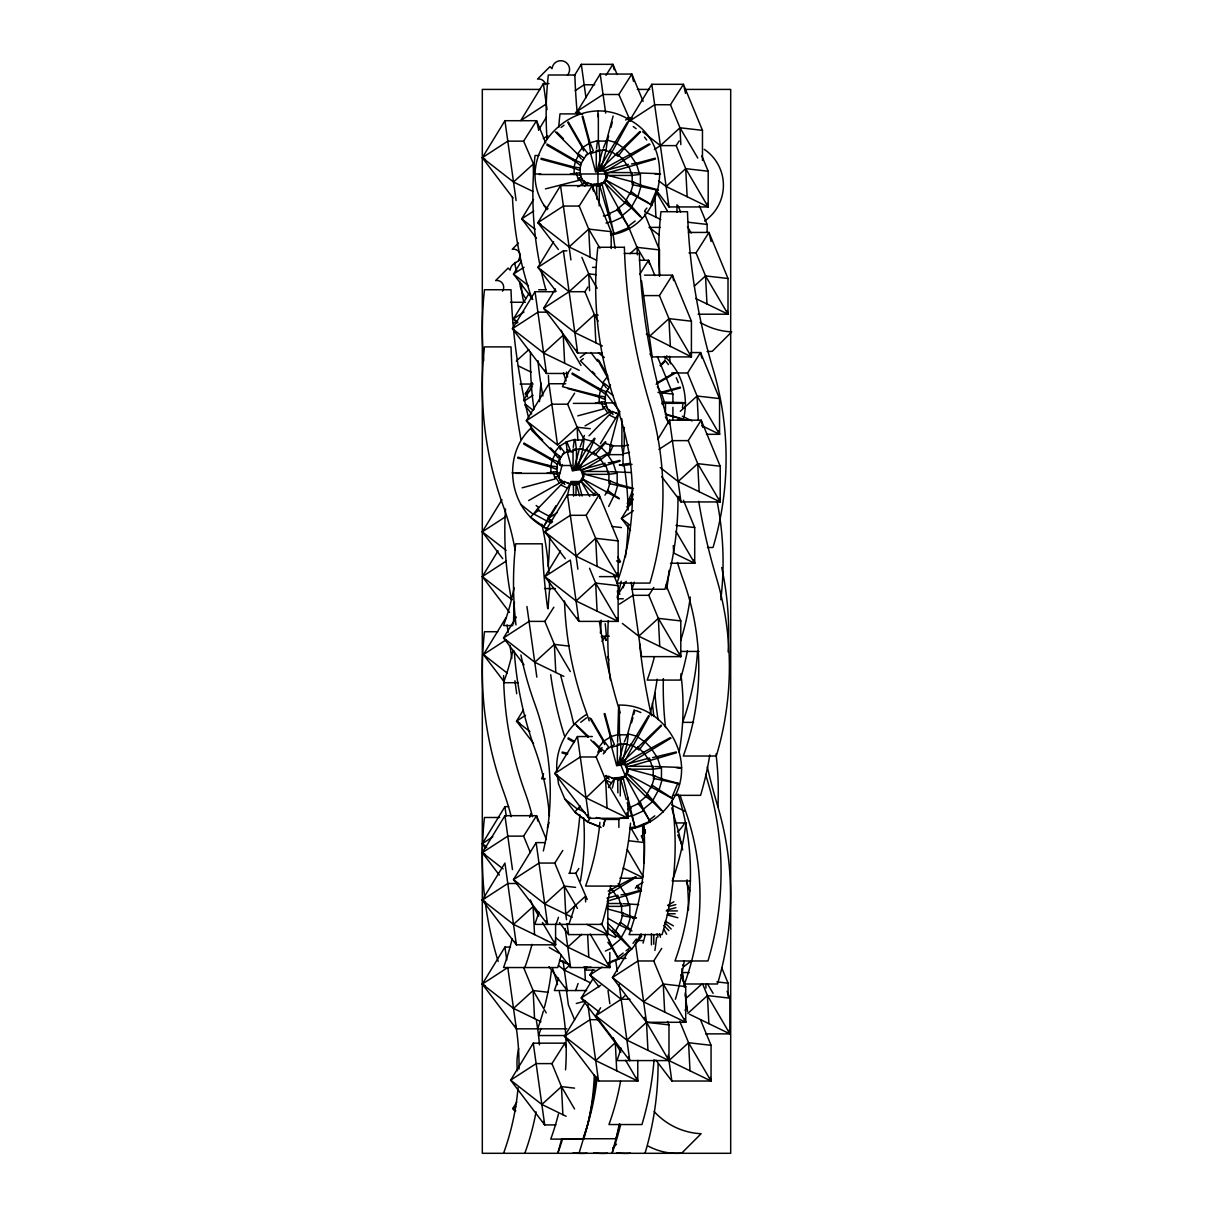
<?xml version="1.0" encoding="UTF-8"?>
<svg xmlns="http://www.w3.org/2000/svg" width="1214" height="1214" viewBox="0 0 1214 1214"><rect width="100%" height="100%" fill="white"/><g stroke="black" fill="none" stroke-linecap="round" stroke-linejoin="round"><path stroke-width="1.5" d="M669.384 423.959L669.536 420.181L701.176 420.181L720.206 466.237L720.206 501.943L680.993 501.943L661.676 476.586M547.059 209.612C507.376 157.896 574.025 85.633 629.277 119.761C678.201 145.149 665.242 226.866 610.566 234.939M546.77 528.5C509.319 511.655 500.881 456.798 530.457 428.603L542.704 440.121M596.514 148.457L597.485 141.082L607.273 141.082L608.639 135.953M592.66 189.081L593.783 184.088L599.382 183.739M599.185 205.91L599.382 184.088M606.059 150.293L596.271 150.293L596.271 170.643L600.611 170.643L606.059 150.293L607.273 141.082M573.281 447.359L574.252 439.984L584.04 439.984L582.826 449.195L577.378 469.545L573.038 469.545L573.038 449.195L582.826 449.195M567.09 496.708L570.55 482.99L576.134 482.641M575.937 495.585L576.134 482.99M618.852 413.018L610.247 445.902L609.094 454.643L623.086 454.643L624.239 445.902L624.239 427.449M619.428 465.038L623.025 465.508L619.489 464.537M583.813 967.057L587.485 967.027M617.577 742.194L618.548 708.718M612.311 788.053L614.845 777.825L620.43 777.476M620.233 795.944L620.43 777.825M627.107 744.03L617.334 744.03L617.334 764.365L621.659 764.365L627.107 744.03L628.321 734.819L618.548 734.819M682.42 407.965L682.89 404.368M680.993 418.769L683.512 419.103C689.021 396.781 682.177 371.408 664.422 356.415M603.343 148.108L606.697 140.005L613.116 116.028M610.946 127.394L612.311 122.25M580.11 447.01L584.389 435.477M624.391 741.83L627.759 733.726L634.178 709.765M603.312 826.051L605.088 819.45L619.079 819.45M603.373 826.264L605.133 819.678L596.302 817.462M631.538 722.831L632.919 717.702M633.829 714.272L634.755 710.843M643.071 943.126L645.408 934.401M630.233 194.119L633.738 182.221L607.501 175.195L605.74 179.96L652.191 205.287L650.188 203.755M637.729 197.214L641.235 185.332L633.738 182.221M607 493.021L610.505 481.139L584.268 474.097L582.508 478.862L619.277 498.878M614.481 496.116L617.987 484.234L610.505 481.139M651.296 787.84L654.801 775.958L628.564 768.932L626.788 773.697L673.239 799.024C697.595 759.645 665.302 703.71 619.019 705.106L619.019 710.63M658.777 790.951L662.283 779.054L654.801 775.958M631.978 930.926L619.701 925.053L623.207 913.171L607.455 908.952M627.183 928.149L630.688 916.266L623.207 913.171M547.317 827.933L549.077 822.622M583.008 1138.747L587.713 1124.543A257.55 257.55 0 0 0 597.151 1076.939M579.032 1153.3L587.713 1124.543A311.452 311.452 0 0 0 595.695 1076.196M612.417 152.403L602.675 149.717L597.227 170.066L601.704 170.977L628.23 122.28M650.507 204.589L656.759 189.49L658.443 190.188M543.796 526.633L530.457 517.164L533.629 513.871L546.968 521.11L543.417 527.104L548.591 528.925M549.305 515.085L546.604 521.595L550.246 516.861L536.892 509.607L533.265 514.357L520.503 504.189M589.185 451.304L579.442 448.634L573.979 468.968L578.471 469.879L589.185 451.304L595.027 438.451M609.14 454.855L613.024 445.508L605.953 443.747M632.828 490.077L627.274 503.491L628.958 504.189L633.131 494.128M599.534 826.506L587.713 821.939L574.738 811.984L587.713 821.939L601.127 827.508M633.48 746.14L623.723 743.454L618.275 763.803L622.752 764.699L649.278 716.017M559.411 953.354L549.289 947.512M671.554 798.326L677.822 783.227L679.506 783.925L653.223 778.341M550.519 447.936L555.724 453.156L552.067 460.394L523.629 443.975M597.819 752.331L600.019 747.976L605.027 751.83L603.282 753.924M603.859 181.872L606.393 177.229L607.121 177.79L604.602 182.434L603.859 181.872L624.694 202.708L631.477 207.913L626.561 201.478M580.626 480.774L583.16 476.131L583.888 476.692L581.369 481.336L580.626 480.774L594.951 495.1M624.922 775.594L627.441 770.966L628.169 771.527L625.65 776.156L624.922 775.594L645.757 796.43L652.54 801.635L647.608 795.216M624.694 202.708L630.005 192.996M604.997 495.13L607.653 490.274L614.163 495.266L608.684 506.45M645.757 796.43L651.948 785.109L673.239 799.024C663.618 814.245 648.003 826.552 629.823 828.904M658.458 790.102L652.267 801.422L661.281 810.451M614.163 933.642L620.354 922.321L630.051 929.15M626.849 927.314L620.658 938.634L629.687 947.648M627.486 122.083L598.942 168.913L603.237 171.083M594.283 438.254L586.438 449.256L575.709 467.83L580.004 469.985M543.417 527.104L546.725 521.322L550.246 522.202M551.171 515.252L569.836 484.143L564.237 481.397L536.892 509.607M600.399 443.656L618.138 414.156L612.524 411.409L589.048 435.765M648.534 715.82L620.005 762.65L624.299 764.82M587.713 821.939L590.474 817.326M608.457 787.567L614.132 778.978L608.518 776.232L586.013 797.856L554.813 773.53L577.439 736.534L592.326 736.534M634.588 945.038L641.098 933.794M512.976 197.988L482.307 157.699L504.933 120.702L536.558 120.702L545.723 142.873M548.971 83.569L543.386 83.569L520.76 120.565L546.239 104.009M538.561 130.035L546.437 117.166M574.419 75.602L581.309 64.342L612.933 64.342L617.167 74.57M643.101 101.339L631.826 74.054L600.202 74.054L577.576 111.051L579.852 114.04M533.523 199.536L521.716 218.854L536.482 238.248M558.349 249.477L537.908 222.632L560.534 185.621L592.159 185.621L611.188 231.677L611.188 248.597M521.383 261.207L513.507 274.076L532.825 299.433M553.645 241.647L537.908 267.383L556.073 291.254M651.797 84.297L629.186 121.309L654.665 104.738L670.477 104.738L683.436 84.297L651.797 84.297L668.975 206.941L708.187 206.941L708.187 171.235L701.844 155.893M529.258 293.09L513.507 318.827L516.921 323.303M555.511 291.709L535.04 291.709L512.414 328.706L546.497 373.472L567.029 373.472M555.435 288.962L543.629 308.265L577.697 353.031L601.977 353.031M527.589 396.796L525.328 393.806L532.218 382.547M523.568 400.438L532.43 385.961M565.709 383.745L548.971 383.745L526.345 420.757L539.972 438.664M501.974 499.667L482.307 531.838L502.748 558.698M498.043 550.853L482.307 576.604L509.561 612.402M551.566 522.991L548.151 518.515L556.027 505.631M599.458 576.62L618.138 576.62L618.138 540.913L599.109 494.857L567.484 494.857L544.858 531.853L565.299 558.713M506.071 617.562L483.445 654.574L503.886 681.433M664.953 358.98L666.926 355.763M516.345 617.031L503.552 637.942L523.993 664.802M560.595 550.883L544.858 576.62L578.926 621.386L618.138 621.386L618.138 585.679L613.905 575.436M657.73 439.483L669.536 420.181L680.993 501.943L678.838 496.799M633.238 499.197L621.431 518.515L630.521 530.442M533.568 743.529L516.542 721.146L523.431 709.887M617.349 595.801L626.212 581.309M508.651 806.657L504.933 806.657L482.307 843.669L485.706 848.146M499.333 875.066L482.307 852.683L504.933 815.687L536.558 815.687L546.421 839.557M514.948 941.396L516.375 944.826L482.307 900.06L504.933 863.063L516.375 944.826L555.587 944.826L555.587 924.142M536.133 842.622L513.507 879.619L547.59 924.385L536.133 842.622L545.435 842.622M566.938 1028.835L516.375 1028.835L482.307 984.084L504.933 947.072L510.517 947.072M566.301 1046.574L564.889 1043.16L533.265 1043.16L510.639 1080.157L544.707 1124.923L555.921 1124.923M592.918 970.107L589.974 974.933L599.048 986.876M516.769 1102.1L512.824 1108.534L515.1 1111.523M593.039 978.666L581.233 997.969L615.301 1042.735L620.915 1052.295M585.148 1002.476L564.48 1036.255L598.548 1081.021L637.775 1081.021L637.775 1060.353M629.156 950.183L612.433 977.528L646.501 1022.294L668.975 1060.581L688.581 1042.735L711.055 1045.315L711.055 1081.021L671.843 1081.021L655.939 1060.141M600.611 1007.772L595.695 1015.815L629.763 1060.581L619.094 984.387M534.995 167.35L523.613 141.143L536.558 120.702L538.667 129.777M605.953 75.344L612.933 64.342L614.208 69.79M630.263 120.717L618.882 94.495L631.826 74.054L633.526 81.323M599.959 248.233L588.714 229.097L579.199 206.061L592.159 185.621L593.434 191.068M658.671 180.719L666.107 186.501L708.187 206.941L685.713 168.655L676.198 145.619L679.187 140.9M598.183 321.118L594.435 314.73L584.936 291.709L587.91 286.99M639.626 274.425L648.595 260.266L639.292 260.266M583.706 438.391L577.151 427.222L567.636 404.186L574.617 393.184M649.93 353.927L652.206 356.916L691.419 356.916L668.944 318.614L659.43 295.594L672.389 275.153L644.482 275.153M698.126 314.198L728.005 314.198L705.531 275.912L696.017 252.876L708.976 232.435L688.505 232.435M593.434 495.661L595.437 492.52M586.15 515.297L570.337 515.297L544.858 531.853L576.058 556.179L618.138 576.62L595.664 538.318L586.15 515.297L599.109 494.857L599.959 498.484M706.472 434.308L719.553 434.308L697.079 396.007L687.564 372.986L700.524 352.546L691.221 352.546M570.292 671.539L554.373 644.406L544.858 621.386L553.827 607.228M660.295 467.602L678.125 481.503L720.206 501.943L697.731 463.657L688.217 440.621L701.176 420.181L702.86 427.449M601.977 641.478L604.967 636.758L601.249 636.758M631.189 582.31L641.584 656.637L680.796 656.637L658.337 618.351L648.822 595.315L653.8 587.455M530.397 852.577L523.613 836.127L536.558 815.687L537.832 821.134M596.12 756.975L580.292 756.975L554.813 773.53L588.881 818.297L628.093 818.297L605.634 780.01L596.12 756.975L602.098 747.536M577.439 908.421L564.328 886.083L554.813 863.063L562.78 850.483M587.242 899.498L575.846 873.276L578.835 868.556M574.556 1108.974L561.46 1086.621L551.945 1063.601L564.889 1043.16L565.739 1046.787M625.377 995.434L621.173 999.259L595.695 1015.815L626.894 1040.14L646.501 1022.294L685.713 1022.294L663.254 983.993L653.739 960.972L661.706 948.392M685.045 1010.26L687.033 1007.119M584.571 186.273L587.47 182.495L593.085 185.241M640.446 132.038L624.072 148.427L618.032 156.287L609.671 150.354M644.649 210.948L646.865 208.064M571.005 368.707L568.805 371.59L562.537 386.689L599.2 396.007L599.2 403.382L573.357 403.382M594.784 455.189L605.877 442.275M626.743 507.073L628.958 504.189M586.271 714.591C567.196 726.367 555.041 748.886 556.877 771.315M557.347 774.911L558.531 783.925L564.798 799.024L577.545 809.177L580.095 805.868M661.509 725.775L645.12 742.149L639.08 750.024L630.719 744.091M633.01 943.339L636.318 939.014M608.654 963.324L618.73 959.151L631.69 949.196L641.645 936.222L639.96 935.524M581.278 158.958L577.485 154.011L582.872 147.122L568.319 121.931M606.347 387.873L602.554 382.926L607.926 376.052L598.836 360.3M558.045 457.86L554.252 452.913L559.639 446.024L564.373 452.215L559.457 459.545M610.521 384.99L607.744 389.573M601.385 751.451L598.548 747.748L603.919 740.859L591.188 718.809M604.36 752.559L608.669 747.05L603.919 740.859M635.347 888.223L637.487 885.476L641.296 890.423M518.484 243.043L512.262 249.265A6.844 6.844 0 0 1 520.229 254.758A6.844 6.844 0 0 1 514.751 262.725A31.913 31.913 0 0 0 516.709 270.904M640.066 131.37L601.901 167.911L604.997 171.66L650.021 144.345M660.097 365.338L665.135 360.285M660.477 365.991L665.515 360.953M593.449 452.033L578.668 466.813L581.764 470.562L600.809 459.56L607.804 454.203L600.444 446.661L593.449 452.033L600.809 459.56M600.444 446.661L605.498 441.623M661.129 725.107L622.949 761.648L626.06 765.397L671.069 738.066M612.66 1148.034L616.545 1144.149M523.613 141.143L507.786 141.143L482.307 157.699L513.507 182.024L533.113 164.163L533.599 173.526M625.589 120.065L628.397 117.515L632.13 117.955M702.466 160.43L702.466 130.353L679.992 127.774L660.386 145.619L654.392 149.519M579.199 206.061L563.387 206.061L537.908 222.632L569.108 246.943L588.714 229.097L611.188 231.677M666.107 186.501L685.713 168.655L708.187 171.235M596.211 274.713L588.714 273.848L569.108 291.709L543.629 308.265L574.829 332.59L602.341 345.96M630.005 253.711L637.016 247.337L659.475 249.917L659.475 276.231M516.314 361.044L528.925 349.571M548.455 312.15L537.908 312.15L512.414 328.706L543.629 353.031L563.235 335.17L561.202 330.238M574.829 332.59L594.435 314.73L598.183 315.17M694.332 286.109L705.531 275.912L728.005 278.492L728.005 314.198L695.637 298.477M649.338 336.475L668.944 318.614L691.419 321.209L691.419 356.916L646.364 334.154M567.636 404.186L551.824 404.186L526.345 420.757L557.545 445.068L577.151 427.222L590.262 428.724M680.28 411.318L697.079 396.007L719.553 398.602L719.553 434.308L701.753 425.659M576.058 556.179L595.664 538.318L618.138 540.913M678.125 481.503L697.731 463.657L720.206 466.237M577.5 617.941L578.926 621.386L570.337 560.064L544.858 576.62L576.058 600.945L595.664 583.084L618.138 585.679M544.858 621.386L529.046 621.386L503.552 637.942L534.767 662.267L554.373 644.406L569.351 646.136M638.731 636.197L658.337 618.351L680.796 620.931L680.796 656.637L638.731 636.197L622.387 623.465M518.332 883.504L507.786 883.504L482.307 900.06L513.507 924.385L533.113 906.524L530.397 899.953M554.813 863.063L539.001 863.063L513.507 879.619L544.722 903.944L564.328 886.083L575.557 887.373M566.543 919.742L565.754 914.157L585.36 896.311L585.649 901.926M555.86 937.83L567.742 947.102L581.749 934.34M514.948 1025.405L516.375 1028.835L507.786 967.512L482.307 984.084L513.507 1008.394L533.113 990.548L548.106 992.278M558.379 965.479L564.328 970.107L569.927 965.009M643.648 1001.854L663.254 983.993L685.713 986.587L685.713 1022.294L643.648 1001.854L612.433 977.528L637.927 960.972L653.739 960.972M551.945 1063.601L536.133 1063.601L510.639 1080.157L541.854 1104.482L561.46 1086.621L574.556 1088.139M598.76 1019.699L589.974 1019.699L564.48 1036.255L595.695 1060.581L615.301 1042.735L613.267 1037.788M701.404 984.417L686.001 998.439L685.227 992.87M687.822 1013.432L707.428 995.571L729.902 998.166L729.902 1033.873L705.622 1033.873M642.236 218.262L626.985 201.114L616.909 209.461L622.691 217.002L619.352 208.96M631.917 207.548L621.841 215.895L629.277 228.202L604.208 182.115L599.291 184.149L614.163 234.469L601.841 183.102M639.292 802.09L648.048 794.851L663.299 811.984M652.98 801.286L642.889 809.617L650.325 821.939L625.271 775.852L620.354 777.886L626.257 799.465M631.69 949.196L616.454 932.064L620.946 938.847L614.36 933.794M621.371 938.483L611.295 946.829L618.73 959.151L606.181 934.962M561.111 127.455L563.994 125.239M626.985 201.114L606.15 180.279L602.038 183.663M627.972 226.517L635.18 220.994M580.186 357.523L585.952 353.092M583.297 358.585L580.413 360.801L602.554 382.926M533.265 514.357L538.986 509.971M580.732 722.284L586.499 717.869M577.545 809.177L580.413 806.991M649.035 820.254L654.801 815.838M608.745 894.354L636.318 877.1M617.44 957.467L623.192 953.036M626.075 950.82L628.958 948.62M682.602 964.872L683.892 966.556L691.1 961.018M575.178 90.625L584.162 84.783L594.708 84.783M543.25 138.624L547.757 135.71M533.705 211.054L521.716 218.854L535.086 229.264M524.008 267.247L513.507 274.076L528.378 285.654M566.908 250.828L563.387 250.828L537.908 267.383L569.108 291.709L584.936 291.709M524.008 312.013L513.507 318.827L517.968 322.302M525.328 393.806L529.82 390.878M524.084 401.075L533.083 395.233M506.299 516.254L482.307 531.838L506.086 550.367M552.613 521.99L548.151 518.515L557.15 512.657M658.914 449.392L672.404 440.621L688.217 440.621M506.299 561.005L482.307 576.604L512.035 599.762M633.42 510.715L621.431 518.515L630.354 525.465M505.935 639.96L483.445 654.574L507.224 673.102M619.519 604.086L633.01 595.315L648.822 595.315M529.911 731.572L516.542 721.146L525.541 715.304M492.793 836.841L482.307 843.669L486.768 847.144M503.112 868.89L482.307 852.683L507.786 836.127L523.613 836.127M601.962 967.148L589.974 974.933L621.173 999.259L629.96 999.259M600.718 985.298L581.233 997.969L599.063 1011.869M515.829 1106.591L512.824 1108.534L515.798 1110.856M583.646 150.855L582.325 147.668L590.019 142.873L582.887 116.21M585.618 155.62L593.312 150.809L590.019 142.873M562.386 454.522L570.079 449.726L566.786 441.775L559.093 446.57L560.413 449.757M604.709 744.592L603.388 741.405L611.082 736.595L604.891 713.498M606.681 749.357L614.375 744.546L611.082 736.595M643.101 882.168L636.955 886.023L638.276 889.194M649.202 143.92L603.221 169.156L605.088 173.678L655.454 159.019M577.712 186.744L584.738 183.041L580.899 177.274L578.714 178.185L582.553 183.936M656.865 382.88L674.256 372.835M656.106 384.216L675.075 373.259M585.027 425.902L609.792 411.956L605.953 406.204L603.783 407.1L607.622 412.866M610.141 451.942L579.989 468.058L581.855 472.58L620.096 461.168M528.667 500.547L561.505 481.943L557.666 476.176L555.481 477.087L559.32 482.838M670.249 737.642L624.284 762.893L626.151 767.4M608.199 891.137L635.499 876.675M667.563 905.416L673.907 901.759M609.14 213.634L619.535 208.884M610.854 222.42L622.858 216.927M630.203 807.371L640.582 802.606M622.888 776.839L635.226 828.191L631.902 816.157L643.921 810.649M608.821 939.894L612.144 947.937L607.865 942.352M605.376 951.048L612.326 947.861M599.64 184.983L604.557 182.935M613.905 233.801L629.004 227.549M589.746 496.435L580.99 481.048L576.058 483.051L579.639 495.995M576.407 483.885L581.324 481.837M629.747 766.444L676.502 752.741M620.688 778.705L625.605 776.672M634.952 827.538L650.051 821.286M607.137 901.243L641.447 890.879M608.396 962.656L618.457 958.499M598.35 140.384L599.716 150.824L599.716 171.159L595.634 172.069L590.657 153.51L589.276 143.07L598.35 140.384L598.35 114.283M590.657 153.51L599.716 150.824M567.424 452.412L576.483 449.726L575.117 439.286L566.043 441.972L567.424 452.412L572.401 470.971L576.483 470.061L576.483 449.726M619.398 734.121L620.779 744.546L620.779 764.896L616.682 765.806L611.719 747.232L610.339 736.792L619.398 734.121L619.398 708.005M611.719 747.232L620.779 744.546M628.366 164.33L604.997 170.597L605.634 175.438L631.872 175.438L639.702 174.406L636.197 163.298L631.492 163.92M636.197 163.298L655.226 158.199M545.435 188.898L582.356 179.475M680.295 387.114L661.251 392.213L664.756 403.321L682.435 403.321M680.508 387.934L661.478 393.033L657.351 386.871M577.788 415.856L603.358 409.012L601.613 402.092M607.425 408.39L605.088 401.637L595.497 402.896L605.725 404.201M605.133 463.232L581.764 469.499L582.401 474.34L608.639 474.34L616.469 473.308L612.964 462.2L608.26 462.822M612.964 462.2L619.884 460.349M522.187 487.8L555.056 478.984L553.326 472.079M559.123 478.377L556.786 471.624L547.195 472.883L557.438 474.173M652.555 757.657L676.289 751.936M607.03 898.163L617.82 895.264L621.325 906.372L629.156 905.341L625.65 894.232L620.961 894.855M625.65 894.232L641.235 890.059M668.611 906.524L675.803 904.597M666.911 910.09L675.894 907.677M576.301 1003.477L585.436 1001.034M603.404 216.016L609.989 214.453M606.029 223.057L610.961 221.874M629.444 452.367L622.873 453.93L621.887 446.509L628.473 444.946M627.744 808.964L631.037 808.175M623.799 817.568L618.867 818.752L618.867 827.402M627.077 816.794L632.024 815.611M601.856 183.193L596.59 184.361L596.833 199.126M596.833 186.197L602.098 185.044M578.592 482.004L573.342 483.263L573.585 496.177M573.585 485.099L578.866 483.946L578.623 482.095M622.919 776.93L617.638 778.083L617.88 792.863M617.88 779.934L623.161 778.781M610.414 233.725L614.011 233.255M661.63 403.731L664.756 403.321M630.066 463.369L622.873 464.309L623.025 465.508L632.024 464.325M652.92 769.175L649.414 758.067L626.045 764.319L626.682 769.175L652.92 769.175L660.75 768.143L657.244 757.035M678.429 768.143L681.631 767.718L676.107 767.718M629.656 827.705L635.059 826.992M632.919 918.437L636.394 917.966M587.424 967.543L591.021 967.057M540.321 89.411L482.307 89.411L482.307 1153.3L730.691 1153.3L730.691 89.411L685.318 89.411M637.38 89.411L649.733 89.411M618.882 94.495L603.054 94.495L577.576 111.051L582.037 114.526M575.436 112.341L579.154 112.341M582.705 113.904L559.973 113.904A353.76 353.76 0 0 0 558.728 127.379M676.198 145.619L660.386 145.619L642.555 131.719M538.834 155.513L535.04 155.513A353.76 353.76 0 0 0 539.577 263.347M633.814 172.783L658.064 173.648M535.344 173.981L540.867 173.981M579.548 173.981L607.167 173.981M655.059 173.981L660.583 173.981M539.062 174.467L574.146 174.467L574.146 167.092L541.201 158.26M581.764 179.626L580.019 172.722L570.428 173.981L580.671 175.271M593.585 185.59L599.185 185.59M648.974 227.382L660.173 227.382M688.991 252.876L696.017 252.876M624.208 253.438L639.368 253.438A615.043 615.043 0 0 0 664.893 410.681A311.452 311.452 0 0 1 668.413 423.398M592.508 267.383L596.256 267.383M538.712 289.736L546.3 289.736M643.617 295.594L659.43 295.594M510.517 302.271L525.389 302.271M513.067 322.712L516.572 322.712M671.752 372.986L687.564 372.986M520.108 384.034L533.174 384.034M662.176 402.138L683.133 402.578M604.602 402.896L615.665 402.896M680.113 402.896L685.637 402.896M677.503 420.196L690.781 420.196M610.247 445.902L622.494 445.902M558.137 462.534L560.413 465.508L571.612 465.508M610.581 471.685L631.295 472.549M512.111 472.883L521.322 472.883M556.316 472.883L559.988 472.883M515.829 473.369L550.913 473.369L550.913 465.994L517.953 457.162M570.777 481.503L580.08 481.503M570.352 484.507L575.937 484.507M707.519 547.514L713.013 547.514A311.452 311.452 0 0 0 713.013 368.935A615.043 615.043 0 0 1 687.488 211.706L660.962 211.706A353.76 353.76 0 0 0 659.657 275.942M670.447 563.266L694.712 563.266L694.712 527.559L683.436 500.274M544.525 588.562L555.451 588.562M617.592 598.79L623.283 598.79M512.718 625.559L503.552 625.559A257.55 257.55 0 0 0 514.099 587.788M497.755 631.72L484.477 631.72A353.76 353.76 0 0 0 503.552 791.695A257.55 257.55 0 0 1 511.231 816.703M601.871 636.197L609.307 636.197M680.675 651.432L699.006 651.432M518.211 682.708L503.552 682.708A257.55 257.55 0 0 0 512.945 650.416M693.619 722.36L682.617 722.36A257.55 257.55 0 0 0 697.549 651.25M654.877 766.52L679.127 767.385M545.344 778.872L541.672 778.872A257.55 257.55 0 0 0 543.538 773.591M614.648 779.327L620.233 779.327M673.816 795.337L700.569 795.337A311.452 311.452 0 0 0 709.78 754.896M499.652 817.492L484.477 817.492A353.76 353.76 0 0 0 484.796 898.572M675.318 822.94L686.517 822.94M568.82 873.276L575.846 873.276M619.868 878.238L642.282 878.238M690.538 880.985L672.222 880.985A257.55 257.55 0 0 0 685.956 822.895M608.518 903.504L621.629 903.504L621.629 913.823M623.283 903.717L638.701 904.597M608.214 906.372L621.325 906.372M666.183 910.91L677.427 910.91M667.746 913.778L675.242 913.778M559.533 922.67L568.622 934.598L607.835 934.598L607.835 898.891M636.925 940.531L642.51 940.531M618.973 958.377L625.999 958.377M609.823 952.504L609.823 967.543L570.61 967.543L552.446 943.657M594.739 970.107L585.573 970.107A257.55 257.55 0 0 0 586.832 966.587M689.127 972.551L682.101 972.551L683.406 981.838M586.62 990.548L554.373 990.548A257.55 257.55 0 0 0 558.516 978.135M566.028 1035.542L538.546 1035.542A257.55 257.55 0 0 0 540.989 1028.47M667.563 1021.46L668.975 1024.874L668.975 1060.581L616.94 1060.581A257.55 257.55 0 0 0 621.098 1048.168M688.399 222.283L707.125 224.438L707.125 231.95M657.927 392.38L672.905 394.095L672.905 403.503M675.986 525.404L694.712 527.559M612.068 526.481L621.431 527.559M629.171 840.816L644.148 842.531L644.148 863.215M716.837 981.883L728.081 983.173L728.081 996.33M668.975 1024.874L646.501 1022.294L644.467 1017.347M655.939 189.854L632.175 184.619L632.175 172.57L605.938 172.57L605.938 177.578M632.706 488.756L608.942 483.521L608.942 471.472L582.705 471.472L582.705 476.48M621.629 915.553L635.043 918.027M590.535 184.118L596.362 185.196M615.604 413.048L619.975 413.853M567.302 483.02L573.129 484.098M611.598 777.855L617.425 778.933M641.235 185.332L656.759 189.49M540.943 159.216L573.888 168.033L575.633 160.521L547.195 144.102M666.289 414.247L683.512 419.103M567.833 388.617L598.957 396.963L600.702 389.451L572.264 373.032M667.184 415.082L679.279 418.314M617.987 484.234L633.526 488.392M517.71 458.118L550.655 466.935L552.4 459.423L523.962 443.004M562.249 751.997L567.742 753.469M662.283 779.054L677.822 783.227M561.991 752.938L567.484 754.41M667.381 914.946L677.867 917.754M630.688 916.266L635.863 917.647M606.697 140.005L616.454 142.675M583.464 438.907L593.206 441.577M627.759 733.726L637.502 736.412M635.863 710.448L640.886 712.542M559.624 960.274L567.94 963.719M559.472 960.532L569.533 964.705M644.604 211.661L660.795 219.522M513.507 182.024L532.931 191.448M569.108 246.943L596.62 260.312M682.329 416.22L692.041 420.939M543.629 353.031L579.23 370.331M518.363 365.945L531.307 372.243M567.257 449.787L572.113 452.154M693.877 559.639L694.712 563.266L673.679 553.053L673.3 545.556M616.575 560.914L619.823 562.477M576.058 600.945L618.138 621.386L617.289 617.744M534.767 662.267L563.888 676.41M671.706 804.867L684.65 811.149M586.013 797.856L628.093 818.297L628.093 797.628M623.101 868.025L642.525 877.464M607.349 933.52L615.437 937.451M544.722 903.944L572.234 917.298M586.802 924.385L607.835 934.598L606.985 930.971M567.742 947.102L609.823 967.543L608.973 963.901M513.507 924.385L555.587 944.826L554.737 941.184M689.446 1014.206L729.902 1033.873L729.053 1030.231M564.328 970.107L590.216 982.687M626.894 1040.14L711.055 1081.021L710.205 1077.395M513.507 1008.394L541.019 1021.763M595.695 1060.581L637.775 1081.021L636.925 1077.395M541.854 1104.482L566.119 1116.273M609.64 415.188L615.24 417.935M561.338 485.175L566.953 487.922M611.234 782.757L605.634 780.01L607.061 808.084M585.33 812.727L577.925 808.706L574.738 811.984L564.798 799.024M638.989 197.29L648.579 202.829M546.861 145.073L575.299 161.492L578.957 154.254L583.98 158.093L580.322 165.347L572.173 159.095L581.339 162.888L579.594 170.4L570.428 166.606L580.262 167.896L580.262 175.271M571.931 374.003L600.369 390.407L604.026 383.169L609.033 387.008L605.376 394.262L597.242 388.01L606.393 391.803L604.663 399.315L595.497 395.521L605.331 396.811L605.331 404.201M615.756 496.192L618.958 498.043M568.258 737.839L574.571 741.481M567.924 738.81L574.237 742.452M665.257 921.138L673.421 925.857M608.26 918.452L619.701 925.053M482.307 157.699L485.463 159.565M537.908 222.632L541.065 224.499M548.151 518.515L551.308 520.381M516.542 721.146L519.698 723.013M482.307 852.683L485.463 854.55M482.307 900.06L485.463 901.926M482.307 984.084L485.463 985.95M615.71 142.478L624.072 148.427M592.478 441.38L600.824 447.329M586.438 449.256L593.403 454.203M636.758 736.215L645.12 742.149M633.253 126.514L636.121 128.714M630.885 191.372L637.396 196.365L631.204 207.685L640.233 216.714M555.724 453.156L560.731 456.995L557.089 464.249L548.94 457.997L558.106 461.79L556.361 469.302L547.195 465.508L557.029 466.798L557.029 474.173M574.738 723.438L588.289 736.261M650.188 228.126L659.111 235.076M598.426 352.895L604.375 357.523M607.046 390.832L612.994 395.476M525.556 404.368L532.992 410.165M543.735 205.287L547.984 208.671M536.148 505.479L538.986 507.74M587.576 183.875L583.888 180.613L583.16 181.174L588.077 185.53M612.645 412.806L608.942 409.528L608.229 410.089L613.146 414.444M564.343 482.777L560.656 479.515L559.927 480.076L564.844 484.432M606.165 775.442L608.624 777.613M605.452 775.989L609.14 779.251M556.816 132.114L563.326 138.624M555.344 131.871L577.485 154.011M582.69 160.643L587.622 153.313L582.872 147.122M592.295 371.454L594.906 374.049M582.659 478.953L598.548 494.811M532.111 430.773L554.252 452.913M626.94 773.788L648.048 794.851M593.494 741.466L598.714 746.671M576.407 725.608L588.122 737.323M590.732 739.933L598.548 747.748M664.68 922.534L671.19 929.044M663.694 925.417L668.899 930.622M607.334 922.944L616.454 932.064M607.653 927.132L612.858 932.337M623.677 147.759L631.052 155.286M616.682 153.131L624.042 160.658M644.74 741.496L652.1 749.023M637.745 746.853L645.104 754.395M618.047 883.716L620.506 886.235M611.31 889.346L613.51 891.607M644.497 137.136L646.698 140.02M666.243 361.726L668.444 364.61M627.213 774.016L623.086 777.4M637.957 803.198L643.739 810.74L640.415 802.697M657.609 192.024L668.975 206.941L667.548 203.512M590.808 352.424L597.622 361.377M605.3 392.501L620.066 411.91M524.858 405.036L531.671 413.989M549.016 966.678L567.196 990.548L563.023 960.82M630.218 154.876L636.409 164.118M622.266 158.169L628.457 167.411M606.985 453.778L613.176 463.02M599.033 457.071L605.225 466.313M651.281 748.598L657.472 757.855M643.329 751.891L649.52 761.148M619.671 885.81L625.878 895.052M611.735 889.103L617.926 898.345M670.477 104.738L679.992 127.774L697.777 158.078M687.473 226.639L691.221 233.027M656.379 192.282L667.609 211.433M628.852 227.595L637.016 247.337L644.497 260.1M581.916 257.398L588.714 273.848L597.151 288.219M665.409 417.039L669.157 423.428M581.02 365.49L563.235 335.17L564.662 363.244M675.986 531.353L694.712 563.266M617.683 556.892L620.491 561.672M589.549 568.273L595.664 583.084L618.138 621.386M631.447 828.95L638.003 840.118M707.489 983.78L713.104 993.356M627.289 849.527L643.208 876.645M702.678 984.053L707.428 995.571L729.902 1033.873M679.749 1021.338L688.581 1042.735L711.055 1081.021M612.387 930.258L616.12 936.647M601.279 923.429L607.835 934.598M590.156 934.021L609.823 967.543M625.605 1060.277L637.775 1081.021M538.743 916.1L533.113 906.524L534.555 934.598M542.476 922.488L555.587 944.826M523.613 967.512L533.113 990.548L546.224 1012.886M567.773 122.462L582.325 147.668M597.394 359.268L608.715 379.77M589.746 717.778L603.388 741.405M663.861 929.393L666.668 934.249M576.271 349.602L577.697 353.031L563.387 250.828M545.056 370.042L546.497 373.472L535.04 291.709M587.455 814.867L588.881 818.297L577.439 736.534M628.336 1057.151L629.763 1060.581M613.874 1039.29L615.301 1042.735L616.727 1070.809M569.184 964.098L570.61 967.543L565.147 928.513M546.148 920.956L547.59 924.385M565.754 987.119L567.196 990.548M597.121 1077.592L598.548 1081.021L587.895 1004.828M543.28 1121.493L544.707 1124.923L533.265 1043.16M676.289 377.736L678.322 382.638M631.902 816.157L627.183 802.924M574.617 1019.881L568.349 1004.767L566.452 990.366M702.466 130.353L683.436 84.297L685.546 93.387M699.37 205.682L707.125 224.438M728.005 278.492L708.976 232.435L711.085 241.525M677.867 205.409L680.584 211.98M691.419 321.209L672.389 275.153L673.649 280.601M644.68 214.089L659.475 249.917M719.553 398.602L700.524 352.546L701.783 357.993M654.938 275.624L648.595 260.266L649.429 263.908M657.396 356.567L672.905 394.095M666 585.118L680.796 620.931M618.442 591.097L619.808 594.39M606.378 640.173L604.967 636.758L605.816 640.4M607.516 656.637L608.882 659.93M677.807 834.913L682.04 845.141M686.517 882.624L689.916 890.848M721.738 967.831L728.081 983.173M727.08 991.337L729.902 998.166M620.339 763.834L625.271 775.761M641.326 835.718L644.148 842.531M700.478 1019.73L711.055 1045.315M680.781 974.645L685.713 986.587M628.867 165.923L631.872 175.438M605.634 464.825L608.639 474.34M582.143 116.407L589.276 143.07M578.866 483.946L582.113 496.056M604.147 713.695L610.339 736.792M659.506 933.763L660.431 937.223M657.047 933.703L657.973 937.162M576.559 173.177L578.289 180.082M707.337 203.315L708.187 206.941M727.156 310.572L728.005 314.198M718.703 430.682L719.553 434.308M690.569 353.274L691.419 356.916M719.356 498.317L720.206 501.943M679.961 653.011L680.796 656.637M617.289 572.978L618.138 576.62M684.878 1018.652L685.713 1022.294M626.834 812.849L628.093 818.297M668.125 1056.954L668.975 1060.581M669.415 356.263L670.447 363.699M641.538 280.722L652.206 356.916M600.202 74.054L605.665 113.069M612.979 233.589L615.073 248.46M581.309 64.342L585.983 97.788M681.843 968.711L684.438 987.301M685.227 994.843L687.564 1011.566M560.534 185.621L570.929 259.948M617.38 590.945L617.896 594.663M543.386 83.569L547.028 109.579M668.201 1055.012L671.843 1081.021M635.575 944.234L646.501 1022.294L647.942 1050.368M567.484 494.857L577.879 569.184M548.971 383.745L557.545 445.068M559.108 456.221L560.413 465.508M504.933 120.702L516.117 200.598M615.71 960.244L617.273 971.382M608.017 990.7L609.838 1003.705M526.952 606.514L536.846 677.124M567.059 923.459L568.622 934.598M507.103 624.998L508.15 632.433M509.971 645.438L511.792 658.443M514.918 680.751L516.739 693.755M504.933 806.657L506.223 815.96M504.933 815.687L512.475 869.573M504.933 947.072L506.754 960.092M705.531 275.912L706.973 303.986M685.713 168.655L687.139 196.729M697.079 396.007L698.323 420.348M697.731 463.657L699.158 491.731M679.992 127.774L680.857 144.618M707.428 995.571L708.87 1023.645M705.804 984.342L705.987 988.075M668.944 318.614L670.371 346.688M654.983 198.443L655.939 217.169M688.581 1042.735L690.007 1070.809M658.337 618.351L659.763 646.425M637.016 247.337L637.396 254.819M628.397 117.515L628.579 121.263M663.254 983.993L664.68 1012.066M645.074 829.739L645.256 833.472M594.435 314.73L595.877 342.803M588.714 229.097L590.156 257.171M588.714 273.848L589.579 290.692M595.664 538.318L597.106 566.392M595.664 583.084L597.106 611.158M577.151 427.222L577.818 440.318M587.637 934.856L588.79 957.315M584.693 967.224L585.36 980.32M554.373 644.406L555.8 672.48M564.328 886.083L565.754 914.157M561.46 1086.621L562.886 1114.71M533.113 990.548L534.555 1018.622M676.972 204.832L676.972 212.359M672.905 407.251L672.905 420.408M665.469 402.578L665.469 414.611M661.463 767.385L661.463 779.434M653.8 935.023L653.8 944.249M653.223 776.626L653.223 766.307L626.985 766.307L626.985 771.315M651.448 933.778L651.448 944.856M642.676 825.55L642.676 840.589M640.4 173.648L640.4 185.696M629.854 904.597L629.854 916.631M623.025 452.625L623.025 465.508M621.887 418.815L621.887 446.509M617.167 472.549L617.167 484.598M597.956 111.369L597.956 116.893M597.956 170.294L597.956 185.029M559.305 991.899A257.55 257.55 0 0 1 565.542 1069.853M558.425 1114.088A257.55 257.55 0 0 1 550.746 1139.111L583.737 1139.111A257.55 257.55 0 0 0 594.344 1074.724M552.613 968.544A257.55 257.55 0 0 1 557.484 984.645M547.028 139.231A353.76 353.76 0 0 1 548.318 74.995L574.859 74.995A615.043 615.043 0 0 0 577.394 114.844M566.073 380.968A353.76 353.76 0 0 1 563.508 372.895M721.708 567.53A311.452 311.452 0 0 1 728.112 651.918M680.857 673.861A257.55 257.55 0 0 1 679.157 752.058M605.194 623.692A257.55 257.55 0 0 1 606.378 636.728M511.534 599.959A353.76 353.76 0 0 1 505.525 508.985M530.761 813.744A257.55 257.55 0 0 1 529.668 817.31M657.153 679.187A311.452 311.452 0 0 1 649.93 714.287M624.557 582.356A257.55 257.55 0 0 1 623.207 587.804M630.324 498.817A257.55 257.55 0 0 1 630.794 504.402M632.403 496.162A257.55 257.55 0 0 1 629.96 505.191M542.931 395.916A353.76 353.76 0 0 1 537.969 360.725M536.042 1111.857A257.55 257.55 0 0 1 524.812 1153.3M536.376 1020.746A257.55 257.55 0 0 1 539.456 1044.844M562.477 1139.111A257.55 257.55 0 0 1 557.787 1153.3L561.763 1138.747L615.999 1138.747A311.452 311.452 0 0 0 619.975 1124.179M619.261 1124.012A311.452 311.452 0 0 1 615.999 1138.747L612.023 1153.3A257.55 257.55 0 0 0 620.582 1124.665M539.502 401.576A353.76 353.76 0 0 1 540.989 383.017M532.218 299.327A353.76 353.76 0 0 1 512.429 196.638M548.394 375.49A257.55 257.55 0 0 1 548.774 384.823M531.55 429.361A615.043 615.043 0 0 1 530.29 424.536M528.651 418.086A615.043 615.043 0 0 1 511.018 289.736L484.477 289.736A353.76 353.76 0 0 0 483.733 360.725M549.608 536.269A311.452 311.452 0 0 1 548.151 566.407M658.079 1064.01A311.452 311.452 0 0 1 645.013 1153.3M534.008 409.482A353.76 353.76 0 0 1 530.488 352.09M498.165 961.412A353.76 353.76 0 0 1 485.205 901.926M516.041 1026.27A257.55 257.55 0 0 1 519 1069.109M518.044 1087.774A257.55 257.55 0 0 1 503.552 1153.3M601.097 620.142A257.55 257.55 0 0 1 600.384 633.192M685.106 822.364A43.325 43.325 0 0 1 677.533 832.03M523.811 301.922A62.415 62.415 0 0 1 521.534 283.56M704.211 149.307A43.325 43.325 0 0 1 704.59 221.024M700.144 322.347A67.665 67.665 0 0 0 731.693 331.877L712.284 351.286A59.881 59.881 0 0 1 707.094 351.483M517.452 1070.763A62.415 62.415 0 0 1 518.666 1048.623M587.06 1153.209A59.881 59.881 0 0 1 573.236 1152.754M654.194 1111.569A67.665 67.665 0 0 0 701.131 1133.724L681.722 1153.118A59.881 59.881 0 0 1 648.276 1146.107M567.393 75.329A8.802 8.802 0 0 0 564.282 61.413A8.802 8.802 0 0 0 552.021 68.682L549.972 66.633L537.529 79.077A6.844 6.844 0 0 1 545.496 84.57M607.486 1153.209A59.881 59.881 0 0 1 593.661 1152.754M502.52 291.148A6.844 6.844 0 0 0 495.646 280.54L508.089 268.082L510.138 270.145A8.802 8.802 0 0 1 515.935 262.679M525.768 298.432A29.273 29.273 0 0 1 519.744 281.405M630.445 1153.209A59.881 59.881 0 0 1 616.621 1152.754M518.666 260.858A62.415 62.415 0 0 1 520.199 255.501M578.076 983.477A257.55 257.55 0 0 1 575.618 990.548M654.058 1059.761A311.452 311.452 0 0 1 641.948 1124.543L608.958 1124.543A257.55 257.55 0 0 0 620.536 1081.264M551.368 970.76A257.55 257.55 0 0 1 544.358 1007.453M543.356 1011.05A257.55 257.55 0 0 1 537.62 1028.835M678.019 793.956A257.55 257.55 0 0 1 674.984 960.972L707.974 960.972A311.452 311.452 0 0 0 707.974 782.377A615.043 615.043 0 0 1 705.638 774.395M658.079 719.644A353.76 353.76 0 0 1 654.877 692.754M698.703 501.291A615.043 615.043 0 0 0 716.306 577.439A311.452 311.452 0 0 1 716.306 756.019L683.315 756.019A257.55 257.55 0 0 0 683.315 580.171A353.76 353.76 0 0 1 677.427 562.507M677.943 496.192A311.452 311.452 0 0 1 664.893 589.26L631.917 589.26A257.55 257.55 0 0 0 634.361 582.189M560.671 675.379A615.043 615.043 0 0 0 567.742 701.039A311.452 311.452 0 0 1 573.843 724.788M547.651 608.442A615.043 615.043 0 0 1 542.233 543.811L515.692 543.811A353.76 353.76 0 0 0 515.996 624.891M579.852 814.837A311.452 311.452 0 0 1 569.821 872.365M520.912 654.953A353.76 353.76 0 0 0 534.767 703.771A257.55 257.55 0 0 1 543.326 850.984M558.455 917.314A257.55 257.55 0 0 1 556.012 924.385M583.631 817.781A257.55 257.55 0 0 1 580.413 881.091M574.571 906.6A257.55 257.55 0 0 1 568.835 924.385M564.449 735.73A353.76 353.76 0 0 1 550.701 674.696M548.091 608.806A353.76 353.76 0 0 1 549.76 588.562M610.733 885.81A311.452 311.452 0 0 1 601.81 924.385L534.767 924.385A257.55 257.55 0 0 0 538.91 911.972M599.413 621.492A615.043 615.043 0 0 0 618.563 707.504A311.452 311.452 0 0 1 620.142 712.937M564.51 600.976A353.76 353.76 0 0 0 585.573 710.251A257.55 257.55 0 0 1 589.169 720.873M630.521 823.183A311.452 311.452 0 0 1 618.563 886.083L585.573 886.083A257.55 257.55 0 0 0 599.898 822.424M651.493 715.79A615.043 615.043 0 0 1 639.581 643.602M671.858 800.193A311.452 311.452 0 0 1 662.07 934.598L629.08 934.598A257.55 257.55 0 0 0 643.572 824.276M610.323 679.87A353.76 353.76 0 0 1 608.244 620.718M680.128 795.337A353.76 353.76 0 0 0 684.499 808.145A257.55 257.55 0 0 1 684.499 983.993L717.489 983.993A311.452 311.452 0 0 0 717.489 805.413A615.043 615.043 0 0 1 707.292 766.808M665.545 727.581A353.76 353.76 0 0 1 663.36 678.58M684.332 960.684A311.452 311.452 0 0 1 675.409 999.259M682.647 849.967A311.452 311.452 0 0 0 675.409 820.679A615.043 615.043 0 0 1 671.737 807.887M687.018 879.831A311.452 311.452 0 0 1 688.49 909.969M653.845 716.533A615.043 615.043 0 0 1 652.419 703.285M656.577 937.466A257.55 257.55 0 0 1 654.907 950.441M643.056 825.171A257.55 257.55 0 0 1 645.453 832.258M514.281 651.114A353.76 353.76 0 0 0 534.767 748.537A257.55 257.55 0 0 1 549.411 815.914M513.537 624.042A353.76 353.76 0 0 1 514.448 602.053M628.017 525.101A311.452 311.452 0 0 1 625.407 557.059M621.189 581.218A311.452 311.452 0 0 1 617.167 597.713M624.011 464.962A311.452 311.452 0 0 1 628.108 510.017M567.575 376.977A353.76 353.76 0 0 1 566.619 372M654.407 656.88A257.55 257.55 0 0 1 647.199 680.083L680.189 680.083A311.452 311.452 0 0 0 687.428 650.78M716.002 754.046A311.452 311.452 0 0 1 717.914 806.779M669.02 570.428A257.55 257.55 0 0 1 666.729 588.972M717.231 502.141A311.452 311.452 0 0 1 720.782 599.792M690.296 597.06A257.55 257.55 0 0 1 680.614 640.81M503.582 675.652A353.76 353.76 0 0 0 524.812 791.695A257.55 257.55 0 0 1 532.476 816.703M532.005 944.34A257.55 257.55 0 0 1 524.812 967.543M561.308 954.811A311.452 311.452 0 0 1 557.787 967.543L503.552 967.543A257.55 257.55 0 0 0 512.111 938.892M545.845 289.691A353.76 353.76 0 0 1 540.958 269.978M562.234 464.507A257.55 257.55 0 0 1 558.804 477.132M520.943 439.453A615.043 615.043 0 0 1 511.018 346.885L484.477 346.885A353.76 353.76 0 0 0 503.552 506.86A257.55 257.55 0 0 1 515.131 550.139M541.823 524.19A311.452 311.452 0 0 1 548.925 572.674M549.335 580.201A311.452 311.452 0 0 1 549.593 589.64M582.917 479.196L578.805 482.565L582.917 479.196M624.375 247.277L597.849 247.277A353.76 353.76 0 0 0 616.924 407.236A257.55 257.55 0 0 1 616.924 583.084L649.9 583.084A311.452 311.452 0 0 0 649.9 404.505A615.043 615.043 0 0 1 624.375 247.277"/></g></svg>
